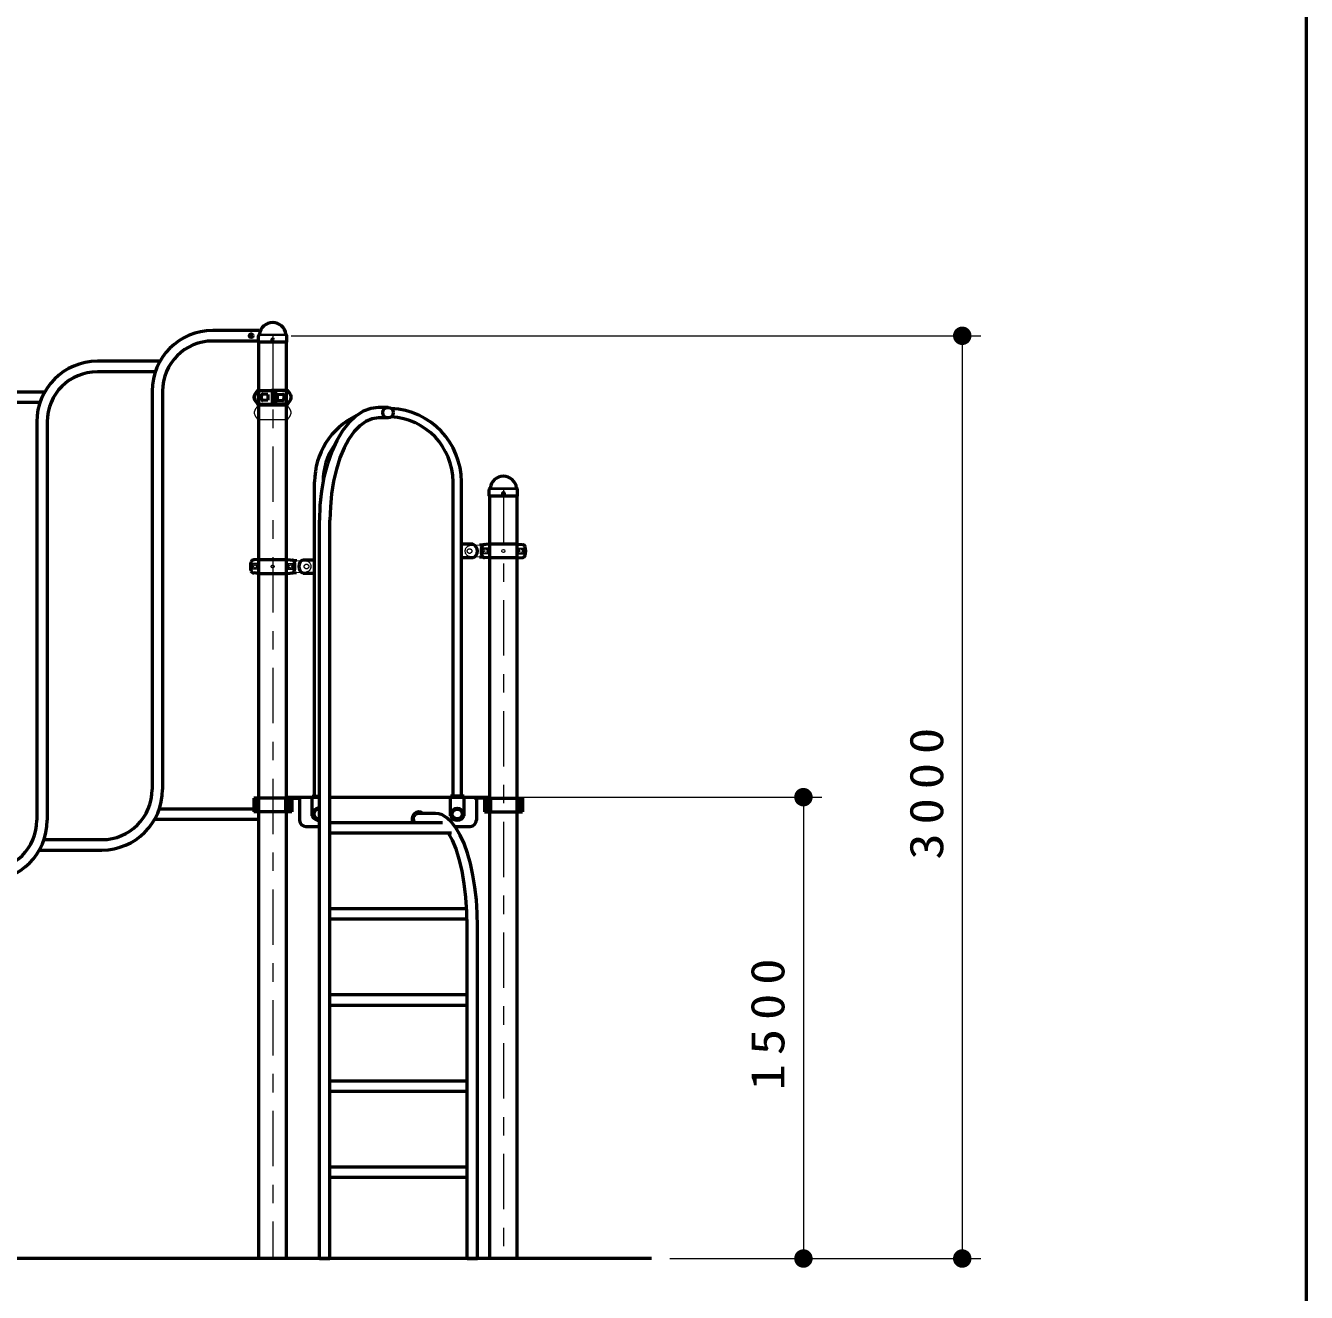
# Model space of a CAD drawing. Units: millimetres on the paper, scale 1:60. Extents: x -385 to 0, y -594 to 267.
# Drawn here: x -69.4 to 0, y -232.1 to -163.5 of the extents above; entities that cross this region are included whole.
import ezdxf

# ---------------------------------------------------------------- set-up
doc = ezdxf.new("R2010")
doc.units = ezdxf.units.MM
for name, pattern in [('USER1', [4.5, 2.5, -2]), ('USER2', [6, 3, -1, 1, -1]), ('USER3', [8, 3, -1, 1, -1, 1, -1])]:
    doc.linetypes.add(name, pattern=pattern)
doc.layers.add('LY_1', color=140, linetype='Continuous', lineweight=50)
doc.styles.add('ＭＳ ゴシック', font='')
doc.styles.get('ＭＳ ゴシック').set_extended_font_data('MS Gothic')

# ---------------------------------------------------------------- blocks, each defined once
blk = doc.blocks.new('filled_dot')
at = {"color": 0, "linetype": 'Continuous', "lineweight": -2, "const_width": 1.25}
blk.add_lwpolyline([(-0.625, 0, 1), (0.625, 0, 1)], format="xyb", close=True, dxfattribs=at)

msp = doc.modelspace()

# ---------------------------------------------------------------- linework, layer by layer
at = {"layer": 'LY_1', "color": 7}
for p, q in [((0, -297), (0, -30)), ((-35.486, -230.307), (-129.921, -230.307))]:
    msp.add_line(p, q, dxfattribs=at)
at = {"layer": 'LY_1'}
for p, q in [((-56.752, -180.023), (-59.26, -180.023)), ((-56.784, -180.648), (-56.777, -180.318)), ((-56.757, -180.269), (-56.738, -180.251)), ((-55.263, -180.269), (-55.281, -180.251)), ((-55.236, -180.648), (-55.243, -180.318)), ((-56.752, -180.59), (-59.26, -180.59)), ((-56.784, -180.648), (-56.776, -180.656)), ((-55.244, -180.656), (-56.776, -180.656)), ((-56.752, -230.307), (-56.752, -180.656)), ((-55.267, -230.307), (-55.267, -180.656)), ((-55.244, -180.656), (-55.236, -180.648)), ((-62.118, -181.69), (-65.51, -181.69)), ((-62.371, -182.257), (-65.51, -182.257)), ((-68.368, -183.357), (-71.76, -183.357)), ((-62.543, -183.307), (-62.543, -204.89)), ((-61.977, -183.307), (-61.977, -204.89)), ((-56.955, -183.473), (-56.96, -183.473)), ((-56.955, -183.807), (-56.96, -183.807)), ((-56.778, -183.265), (-56.068, -183.265)), ((-56.279, -183.487), (-56.564, -183.472)), ((-56.279, -183.793), (-56.564, -183.808)), ((-56.279, -183.487), (-56.279, -183.793)), ((-56.035, -183.298), (-56.035, -183.982)), ((-55.985, -183.298), (-55.985, -183.982)), ((-55.967, -183.348), (-55.863, -183.354)), ((-55.243, -183.265), (-55.952, -183.265)), ((-55.831, -183.893), (-55.831, -183.387)), ((-55.74, -183.483), (-55.456, -183.468)), ((-55.74, -183.797), (-55.74, -183.483)), ((-55.74, -183.797), (-55.456, -183.812)), ((-68.621, -183.923), (-71.76, -183.923)), ((-56.777, -184.015), (-56.068, -184.015)), ((-55.967, -183.932), (-55.863, -183.926)), ((-55.241, -184.015), (-55.952, -184.015)), ((-49.76, -184.19), (-50.274, -184.19)), ((-68.793, -184.973), (-68.793, -206.557)), ((-68.227, -184.973), (-68.227, -206.557)), ((-49.76, -184.757), (-50.274, -184.757)), ((-53.737, -205.253), (-53.737, -188.223)), ((-46.237, -205.253), (-46.237, -188.223)), ((-45.783, -205.253), (-45.783, -188.223)), ((-44.284, -188.981), (-44.277, -188.651)), ((-44.257, -188.603), (-44.238, -188.584)), ((-42.763, -188.603), (-42.781, -188.584)), ((-42.736, -188.981), (-42.743, -188.651)), ((-44.284, -188.981), (-44.276, -188.99)), ((-42.744, -188.99), (-44.276, -188.99)), ((-44.252, -230.307), (-44.252, -188.99)), ((-42.767, -230.307), (-42.767, -188.99)), ((-42.744, -188.99), (-42.736, -188.981)), ((-53.474, -230.307), (-53.474, -190.307)), ((-52.908, -230.307), (-52.908, -190.307)), ((-45.16, -191.607), (-45.783, -191.607)), ((-44.277, -191.598), (-44.802, -191.644)), ((-42.743, -191.598), (-44.277, -191.598)), ((-42.743, -191.598), (-42.48, -191.621)), ((-56.777, -192.432), (-57.04, -192.455)), ((-56.777, -192.432), (-55.243, -192.432)), ((-55.243, -192.432), (-54.718, -192.477)), ((-54.36, -192.44), (-53.737, -192.44)), ((-45.16, -192.34), (-45.783, -192.34)), ((-44.277, -192.348), (-44.802, -192.302)), ((-42.743, -192.348), (-44.277, -192.348)), ((-42.743, -192.348), (-42.48, -192.325)), ((-56.777, -193.182), (-57.04, -193.159)), ((-56.777, -193.182), (-55.243, -193.182)), ((-55.243, -193.182), (-54.718, -193.136)), ((-54.36, -193.173), (-53.737, -193.173)), ((-57.04, -205.36), (-57.04, -206.11)), ((-54.98, -205.36), (-57.04, -205.36)), ((-56.902, -205.36), (-56.902, -206.11)), ((-55.314, -205.36), (-55.314, -206.11)), ((-55.267, -205.307), (-53.474, -205.307)), ((-55.267, -205.36), (-54.552, -205.36)), ((-55.158, -205.36), (-55.158, -206.11)), ((-55.109, -205.36), (-55.109, -206.11)), ((-54.98, -205.36), (-54.98, -206.11)), ((-54.552, -205.357), (-54.552, -205.479)), ((-53.877, -206.316), (-53.877, -205.253)), ((-53.877, -205.253), (-53.474, -205.253)), ((-52.908, -205.307), (-44.252, -205.307)), ((-45.643, -205.253), (-46.377, -205.253)), ((-46.377, -206.316), (-46.377, -205.253)), ((-45.643, -206.316), (-45.643, -205.253)), ((-44.252, -205.36), (-45.093, -205.36)), ((-44.968, -205.357), (-44.968, -206.557)), ((-44.54, -205.36), (-44.54, -206.11)), ((-44.54, -205.36), (-42.48, -205.36)), ((-44.411, -205.36), (-44.411, -206.11)), ((-44.361, -205.36), (-44.361, -206.11)), ((-44.205, -205.36), (-44.205, -206.11)), ((-42.618, -205.36), (-42.618, -206.11)), ((-42.48, -205.36), (-42.48, -206.11)), ((-62.149, -205.94), (-56.752, -205.94)), ((-54.552, -205.479), (-54.552, -206.557)), ((-53.877, -206.316), (-53.877, -205.691)), ((-62.402, -206.507), (-56.752, -206.507)), ((-54.98, -206.11), (-57.04, -206.11)), ((-46.813, -206.69), (-52.908, -206.69)), ((-47.19, -206.19), (-48.093, -206.19)), ((-44.54, -206.11), (-42.48, -206.11)), ((-54.218, -206.89), (-53.474, -206.89)), ((-46.317, -207.257), (-52.908, -207.257)), ((-46.132, -206.89), (-45.302, -206.89)), ((-68.652, -208.173), (-65.26, -208.173)), ((-68.399, -207.607), (-65.26, -207.607)), ((-45.478, -211.357), (-52.908, -211.357)), ((-45.478, -211.923), (-52.908, -211.923)), ((-45.478, -230.307), (-45.478, -212.307)), ((-44.911, -230.307), (-44.911, -212.307)), ((-45.478, -216.023), (-52.908, -216.023)), ((-45.478, -216.59), (-52.908, -216.59)), ((-45.478, -220.69), (-52.908, -220.69)), ((-45.478, -221.257), (-52.908, -221.257)), ((-45.478, -225.357), (-52.908, -225.357)), ((-45.478, -225.923), (-52.908, -225.923)), ((-53.474, -230.307), (-52.908, -230.307)), ((-45.478, -230.307), (-44.911, -230.307))]:
    msp.add_line(p, q, dxfattribs=at)
at = {"layer": 'LY_1', "color": 7, "lineweight": 13}
for p, q in [((-55.265, -180.298), (-56.754, -180.298)), ((-55.296, -180.24), (-56.722, -180.24)), ((-55.01, -180.307), (-17.647, -180.307)), ((-18.647, -180.307), (-18.647, -230.307)), ((-42.765, -188.631), (-44.254, -188.631)), ((-42.796, -188.573), (-44.222, -188.573)), ((-44.622, -192.127), (-44.622, -191.819)), ((-44.314, -191.819), (-44.622, -191.819)), ((-44.314, -192.127), (-44.622, -192.127)), ((-42.706, -191.819), (-42.398, -191.819)), ((-42.706, -192.127), (-42.398, -192.127)), ((-42.398, -192.127), (-42.398, -191.819)), ((-57.122, -192.961), (-57.122, -192.653)), ((-56.814, -192.653), (-57.122, -192.653)), ((-55.206, -192.653), (-54.898, -192.653)), ((-54.898, -192.961), (-54.898, -192.653)), ((-56.814, -192.961), (-57.122, -192.961)), ((-55.206, -192.961), (-54.898, -192.961)), ((-43.252, -205.307), (-26.252, -205.307)), ((-27.252, -205.307), (-27.252, -230.307)), ((-34.486, -230.307), (-17.647, -230.307)), ((-34.486, -230.307), (-26.252, -230.307))]:
    msp.add_line(p, q, dxfattribs=at)
at = {"layer": 'LY_1', "color": 7, "linetype": 'USER2', "lineweight": 13}
for p, q in [((-56.01, -180.307), (-56.01, -230.307)), ((-43.51, -188.64), (-43.51, -230.307))]:
    msp.add_line(p, q, dxfattribs=at)
at = {"layer": 'LY_1', "color": 7, "linetype": 'USER3', "lineweight": 13}
for p, q in [((-56.778, -184.098), (-55.243, -184.098)), ((-56.777, -184.848), (-55.241, -184.848))]:
    msp.add_line(p, q, dxfattribs=at)
at = {"layer": 'LY_1', "color": 7, "linetype": 'USER1', "lineweight": 13}
for p, q in [((-44.802, -191.644), (-45.327, -191.683)), ((-44.26, -191.615), (-44.26, -192.332)), ((-42.76, -191.615), (-42.76, -192.332)), ((-56.76, -192.448), (-56.76, -193.165)), ((-55.26, -192.448), (-55.26, -193.165)), ((-54.718, -192.477), (-54.193, -192.516)), ((-44.802, -192.302), (-45.327, -192.264)), ((-54.718, -193.136), (-54.193, -193.097)), ((-46.377, -205.307), (-45.643, -205.307))]:
    msp.add_line(p, q, dxfattribs=at)
at = {"layer": 'LY_1'}
for points in [[(-50.274, -184.19), (-50.692, -184.242), (-51.102, -184.398), (-51.499, -184.655), (-51.874, -185.009), (-52.222, -185.454), (-52.537, -185.981), (-52.813, -186.583), (-53.046, -187.248), (-53.231, -187.966), (-53.365, -188.723), (-53.447, -189.508), (-53.474, -190.307)], [(-50.274, -184.757), (-50.618, -184.804), (-50.956, -184.946), (-51.282, -185.179), (-51.591, -185.5), (-51.877, -185.903), (-52.136, -186.382), (-52.363, -186.928), (-52.555, -187.532), (-52.707, -188.183), (-52.818, -188.87), (-52.885, -189.582), (-52.908, -190.307)], [(-48.093, -206.19), (-48.139, -206.193), (-48.184, -206.203), (-48.226, -206.219), (-48.266, -206.241), (-48.302, -206.268), (-48.332, -206.301), (-48.357, -206.337), (-48.376, -206.376), (-48.389, -206.418), (-48.394, -206.46), (-48.393, -206.504), (-48.385, -206.546), (-48.369, -206.587), (-48.348, -206.625), (-48.32, -206.66), (-48.288, -206.69)], [(-44.911, -212.307), (-44.927, -211.588), (-44.974, -210.879), (-45.052, -210.189), (-45.16, -209.53), (-45.295, -208.908), (-45.457, -208.334), (-45.643, -207.815), (-45.851, -207.358), (-46.077, -206.97), (-46.318, -206.655), (-46.571, -206.42), (-46.834, -206.265), (-47.011, -206.209), (-47.19, -206.19)], [(-45.478, -212.307), (-45.496, -211.516), (-45.548, -210.742), (-45.633, -210), (-45.75, -209.304), (-45.897, -208.67), (-46.07, -208.11), (-46.265, -207.636), (-46.48, -207.257)]]:
    msp.add_lwpolyline(points, dxfattribs=at)
for centre, radius in [((-57.177, -180.307), 0.1), ((-56.01, -180.523), 0.05), ((-49.76, -184.473), 0.283), ((-43.51, -188.856), 0.05), ((-46.01, -206.223), 0.317)]:
    msp.add_circle(centre, radius, dxfattribs=at)
at = {"layer": 'LY_1', "color": 7, "linetype": 'USER1', "lineweight": 13}
for centre in [(-45.343, -191.973), (-54.177, -192.807)]:
    msp.add_circle(centre, 0.125, dxfattribs=at)
at = {"layer": 'LY_1', "color": 7, "lineweight": 13}
for centre, radius in [((-44.468, -191.973), 0.154), ((-44.468, -191.973), 0.0833), ((-43.51, -191.973), 0.0833), ((-42.552, -191.973), 0.154), ((-42.552, -191.973), 0.0833), ((-56.968, -192.807), 0.154), ((-56.968, -192.807), 0.0833), ((-56.01, -192.807), 0.0833), ((-55.052, -192.807), 0.154), ((-55.052, -192.807), 0.0833), ((-46.01, -206.223), 0.212)]:
    msp.add_circle(centre, radius, dxfattribs=at)
at = {"layer": 'LY_1'}
for centre, radius, start, end in [((-56.01, -180.307), 0.72, 90, 173.3676), ((-56.01, -180.307), 0.72, 6.6324, 90), ((-59.26, -183.307), 3.283, 90, 180), ((-56.707, -180.319), 0.07, 135, 178.99605), ((-56.771, -180.218), 0.0467, 315, 353.3676), ((-55.248, -180.218), 0.0467, 186.6324, 225), ((-55.313, -180.319), 0.07, 1.00395, 45), ((-59.26, -183.307), 2.717, 90, 180), ((-65.51, -184.973), 3.283, 90, 180), ((-65.51, -184.973), 2.717, 90, 180), ((-56.76, -183.64), 0.267, 143.1301, 216.8699), ((-56.76, -183.64), 0.25, 154.44159, 205.55841), ((-55.933, -184.035), 1.167, 140.22094, 154.44159), ((-55.933, -183.244), 1.167, 205.55841, 219.77906), ((-56.96, -183.49), 0.0167, 90, 143.1301), ((-56.96, -183.79), 0.0167, 216.8699, 270), ((-56.778, -183.332), 0.0667, 90, 140.22094), ((-56.401, -183.64), 0.232, 154.69944, 205.30056), ((-55.555, -184.04), 1.167, 151.38495, 154.69944), ((-55.555, -183.24), 1.167, 205.30056, 208.61505), ((-56.565, -183.489), 0.0167, 87, 151.38495), ((-56.565, -183.791), 0.0167, 208.61505, 273), ((-56.068, -183.298), 0.0333, 0, 90), ((-55.952, -183.298), 0.0333, 90, 180), ((-55.968, -183.365), 0.0167, 87, 180), ((-55.864, -183.387), 0.0333, 1.08415, 87), ((-55.864, -183.893), 0.0333, 273, 358.91585), ((-55.455, -183.485), 0.0167, 28.61505, 93), ((-55.455, -183.795), 0.0167, 267, 331.38495), ((-56.465, -184.035), 1.167, 25.55841, 28.61505), ((-56.465, -183.244), 1.167, 331.38495, 334.44159), ((-55.638, -183.64), 0.25, 334.44159, 25.55841), ((-55.241, -183.332), 0.0667, 39.77906, 90), ((-56.087, -184.035), 1.167, 25.55841, 39.77906), ((-56.087, -183.244), 1.167, 320.22094, 334.44159), ((-55.26, -183.64), 0.25, 334.44159, 25.55841), ((-56.778, -183.948), 0.0667, 219.77906, 270), ((-56.068, -183.982), 0.0333, 270, 0), ((-55.968, -183.915), 0.0167, 180, 273), ((-55.952, -183.982), 0.0333, 180, 270), ((-55.241, -183.948), 0.0667, 270, 320.22094), ((-49.76, -188.223), 3.977, 0, 87.4775), ((-49.76, -188.223), 3.977, 115.47399, 180), ((-49.76, -188.223), 3.523, 0, 87.3201), ((-49.76, -188.223), 3.523, 145.08016, 180.02517), ((-43.51, -188.64), 0.72, 90, 173.3676), ((-43.51, -188.64), 0.72, 6.6324, 90), ((-44.207, -188.652), 0.07, 135, 178.99605), ((-44.271, -188.551), 0.0467, 315, 353.3676), ((-42.748, -188.551), 0.0467, 186.6324, 225), ((-42.813, -188.652), 0.07, 1.00395, 45), ((-45.32, -191.973), 0.4, 293.55646, 66.44354), ((-43.885, -191.973), 0.833, 163.80375, 196.19625), ((-44.525, -191.787), 0.167, 95, 163.80375), ((-44.525, -192.159), 0.167, 196.19625, 265), ((-42.495, -191.787), 0.167, 16.19625, 85), ((-42.495, -192.159), 0.167, 275, 343.80375), ((-43.135, -191.973), 0.833, 343.80375, 16.19625), ((-56.385, -192.807), 0.833, 163.80375, 196.19625), ((-57.025, -192.621), 0.167, 95, 163.80375), ((-54.995, -192.621), 0.167, 16.19625, 85), ((-55.635, -192.807), 0.833, 343.80375, 16.19625), ((-54.2, -192.807), 0.4, 113.55646, 246.44354), ((-57.025, -192.992), 0.167, 196.19625, 265), ((-54.995, -192.992), 0.167, 275, 343.80375), ((-65.26, -204.89), 2.717, 270, 0), ((-65.26, -204.89), 3.283, 270, 0), ((-54.502, -205.357), 0.05, 90, 180), ((-45.018, -205.357), 0.05, 0, 90), ((-53.51, -206.223), 0.317, 83.54012, 276.45988), ((-48.093, -206.473), 0.367, 50.59943, 216.22155), ((-71.51, -206.557), 2.717, 270, 0), ((-71.51, -206.557), 3.283, 270, 0), ((-54.218, -206.557), 0.333, 180, 183.56089), ((-54.218, -206.557), 0.333, 183.56089, 270), ((-53.51, -206.157), 0.4, 203.55646, 275.11001), ((-46.01, -206.157), 0.4, 203.55646, 336.44354), ((-45.302, -206.557), 0.333, 270, 0)]:
    msp.add_arc(centre, radius, start, end, dxfattribs=at)
at = {"layer": 'LY_1', "color": 7, "linetype": 'USER3', "lineweight": 13}
for centre, radius, start, end in [((-56.76, -184.473), 0.25, 154.44159, 205.55841), ((-55.933, -184.869), 1.167, 140.22094, 154.44159), ((-55.933, -184.078), 1.167, 205.55841, 219.77906), ((-56.778, -184.165), 0.0667, 90, 140.22094), ((-55.241, -184.165), 0.0667, 39.77906, 90), ((-56.087, -184.869), 1.167, 25.55841, 39.77906), ((-56.087, -184.078), 1.167, 320.22094, 334.44159), ((-55.26, -184.473), 0.25, 334.44159, 25.55841), ((-56.778, -184.782), 0.0667, 219.77906, 270), ((-55.241, -184.782), 0.0667, 270, 320.22094)]:
    msp.add_arc(centre, radius, start, end, dxfattribs=at)
at = {"layer": 'LY_1', "color": 7, "linetype": 'USER1', "lineweight": 13}
for centre, radius, start, end in [((-45.302, -191.973), 0.291, 95, 265), ((-44.277, -191.615), 0.0167, 0, 91.98888), ((-55.243, -192.448), 0.0167, 88.01112, 180), ((-54.218, -192.807), 0.291, 275, 85), ((-44.277, -192.332), 0.0167, 270, 0), ((-55.243, -193.165), 0.0167, 180, 270)]:
    msp.add_arc(centre, radius, start, end, dxfattribs=at)
at = {"layer": 'LY_1', "color": 7, "lineweight": 13}
for centre, radius, start, end in [((-46.448, -191.973), 2.139, 355.87048, 4.12952), ((-40.572, -191.973), 2.139, 175.87048, 184.12952), ((-58.948, -192.807), 2.139, 355.87048, 4.12952), ((-53.072, -192.807), 2.139, 175.87048, 184.12952), ((-53.51, -206.223), 0.212, 80.30995, 279.69005)]:
    msp.add_arc(centre, radius, start, end, dxfattribs=at)

# ---------------------------------------------------------------- block references
at = {"layer": 'LY_1', "color": 7, "lineweight": 13, "xscale": 0.4, "yscale": 0.4}
for p, rotation in [((-18.647, -180.307), 270), ((-27.252, -205.307), 270), ((-27.252, -230.307), 90), ((-18.647, -230.307), 90)]:
    msp.add_blockref('filled_dot', p, dxfattribs=dict(at, rotation=rotation))

# ---------------------------------------------------------------- texts
at = {"layer": 'LY_1', "color": 7, "char_height": 1.833, "attachment_point": 8, "rotation": 90, "style": 'ＭＳ ゴシック'}
for s, insert in [('\\T1.33;\\W1.15;3000', (-19.647, -204.883)), ('\\T1.33;\\W1.15;1500', (-28.252, -217.385))]:
    msp.add_mtext(s, dxfattribs=dict(at, insert=insert))

doc.saveas('drawing.dxf')
